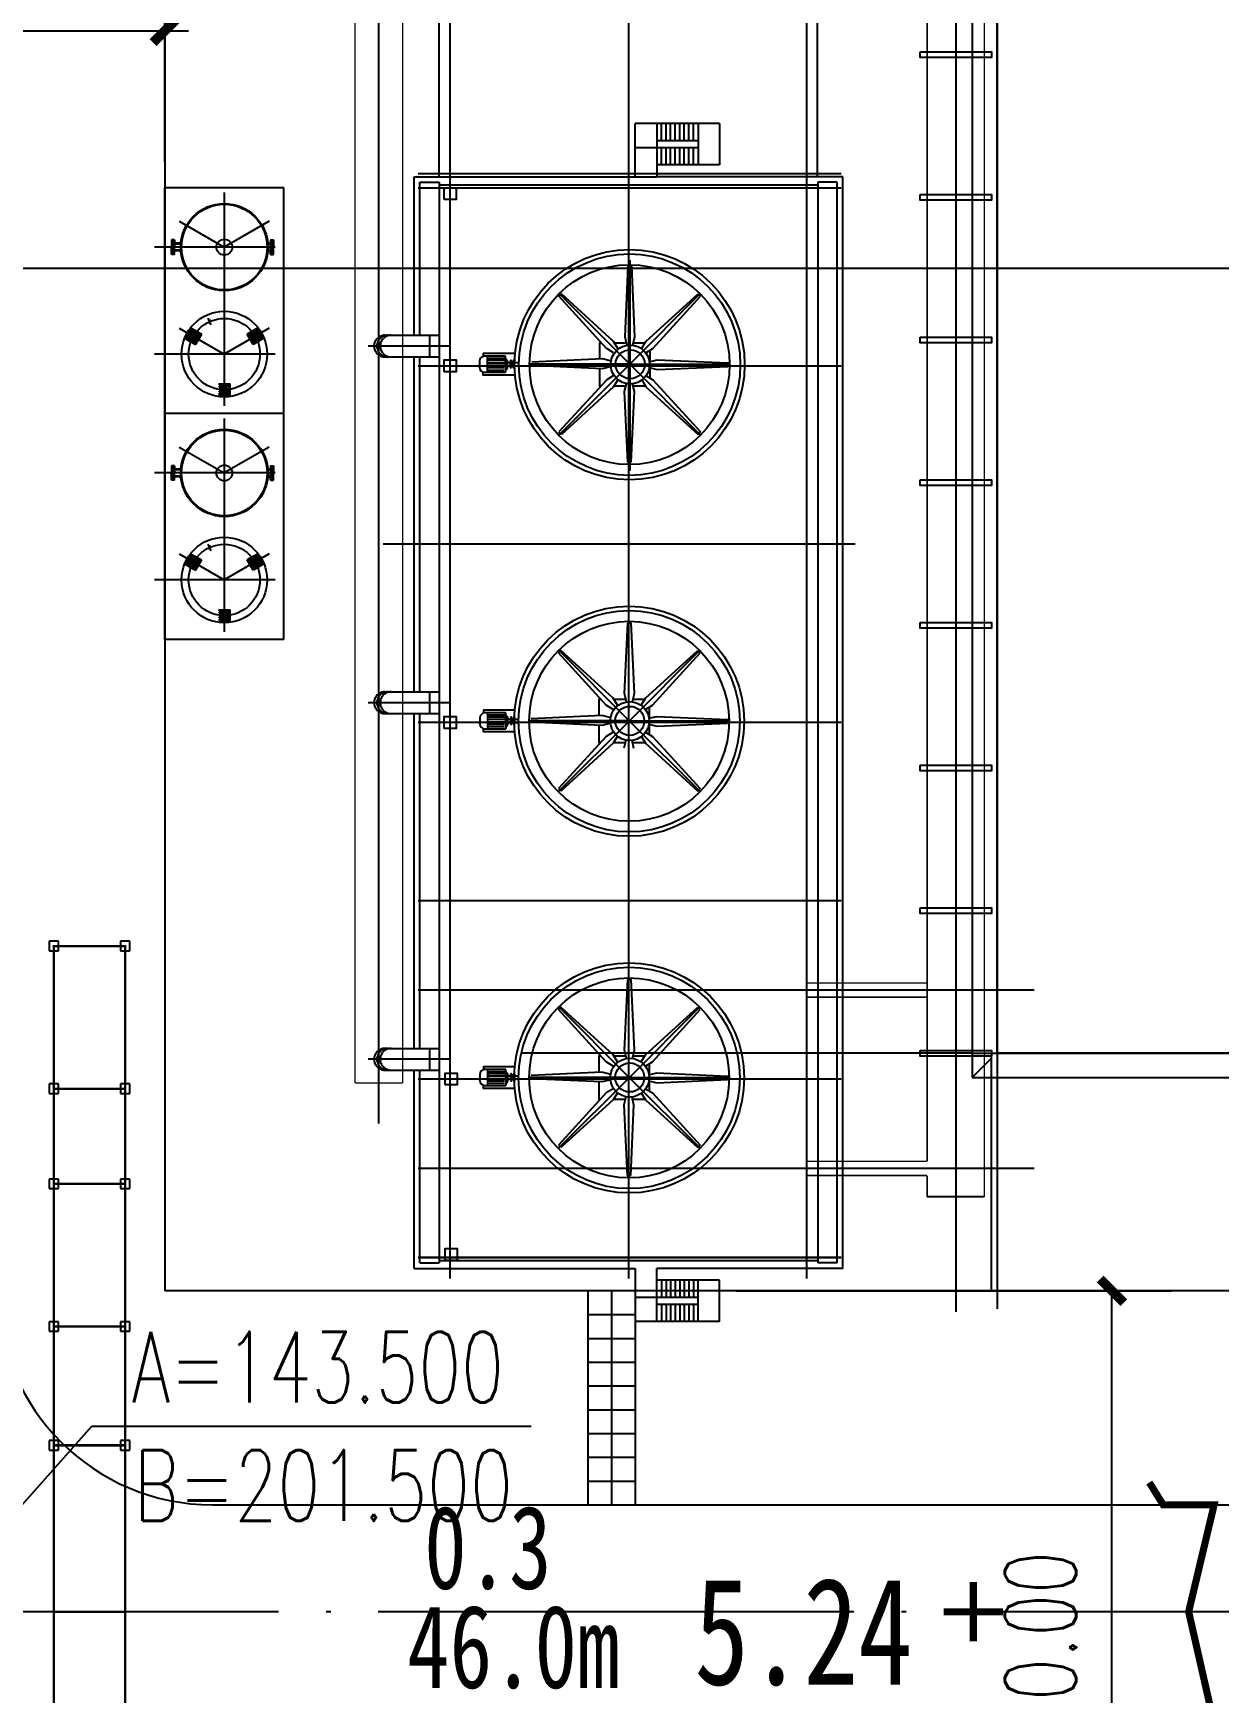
# Model space of a CAD drawing. Extents: x -170 to 1091, y -90 to 504.
# Drawn here: x 206 to 255.8, y 140.1 to 209.9 of the extents above; entities that cross this region are included whole.
import ezdxf

# ---------------------------------------------------------------- set-up
doc = ezdxf.new("R2010")
doc.units = 0
doc.header["$LTSCALE"] = 1000
for name, pattern in [('CENTER', [50.8, 31.75, -6.35, 6.35, -6.35]), ('CENTER2', [28.575, 19.05, -3.175, 3.175, -3.175]), ('DASHED2', [0.375, 0.25, -0.125]), ('DOTE', [2.42, 2, -0.2, 0.02, -0.2])]:
    doc.linetypes.add(name, pattern=pattern)
doc.layers.get('0').update_dxf_attribs({"linetype": 'CONTINUOUS'})
doc.layers.get('Defpoints').update_dxf_attribs({"linetype": 'CONTINUOUS'})
for name, color, linetype in [('12', 3, 'CONTINUOUS'), ('CENTER', 2, 'CENTER'), ('DIM', 3, 'CONTINUOUS'), ('DIM_COOR', 3, 'CONTINUOUS'), ('DIM_SYMB', 3, 'CONTINUOUS'), ('DOTE', 1, 'DOTE'), ('GROUND', 2, 'CONTINUOUS'), ('GT', 30, 'CONTINUOUS'), ('PUB_DIM', 3, 'CONTINUOUS'), ('PUB_TEXT', 7, 'CONTINUOUS'), ('road', 2, 'CONTINUOUS'), ('定位中心线', 3, 'CENTER2'), ('循环水管', 3, 'CONTINUOUS'), ('方格网', 6, 'CONTINUOUS'), ('管架', 30, 'CONTINUOUS')]:
    doc.layers.add(name, color=color, linetype=linetype)
doc.styles.add('_TCH_DIM', font='SIMPLEX', dxfattribs={"bigfont": 'GBCBIG'})
doc.styles.add('DIM_FONT', font='SIMPLEX', dxfattribs={"width": 0.7, "bigfont": 'GBCBIG'})
doc.styles.get("Standard").update_dxf_attribs({"font": '', "width": 0.75})
doc.styles.get('STANDARD').set_extended_font_data('SimSun')
doc.dimstyles.new('DIMN1', dxfattribs={"dimscale": 0.01, "dimtxt": 300, "dimasz": 100, "dimexe": 250, "dimexo": 300, "dimgap": 150, "dimtad": 1, "dimtxsty": 'DIM_FONT', "dimblk": 'ARCHTICK', "dimcen": 2.5, "dimclrt": 7, "dimazin": 2, "dimtfac": 1, "dimtdec": 0, "dimtix": 1, "dimtmove": 2, "dimatfit": 3, "dimldrblk": 'ARCHTICK'})

# ---------------------------------------------------------------- blocks, each defined once
blk = doc.blocks.new('_dimx')
blk.add_line((-150, 0), (150, 0))
at = {"const_width": 50}
blk.add_lwpolyline([(-70, -70), (70, 70)], dxfattribs=at)
blk = doc.blocks.new('A$C749D1FA9')
at = {"layer": 'DOTE'}
for p, q in [((-241626.423, 409243.239), (-241626.423, 409281.239)), ((-241781.423, 409244.239), (-241625.423, 409244.239))]:
    blk.add_line(p, q, dxfattribs=at)
at = {"layer": 'GROUND'}
for p, q in [((-241625.398, 409243.189), (-241625.398, 409281.289)), ((-241626.198, 409243.989), (-241625.398, 409243.189)), ((-241781.448, 409243.189), (-241625.398, 409243.189))]:
    blk.add_line(p, q, dxfattribs=at)
blk = doc.blocks.new('_ArchTick')
at = {"color": 0, "linetype": 'ByBlock', "const_width": 0.4}
blk.add_lwpolyline([(-0.5, -0.5), (0.5, 0.5)], dxfattribs=at)
blk = doc.blocks.new('*D49')
at = {"layer": 'Defpoints', "color": 0, "linetype": 'Continuous', "transparency": 16777216}
for p in [(211.5, 210.001), (204.5, 201.5), (211.5, 201.5)]:
    blk.add_point(p, dxfattribs=at)
at = {"layer": 'PUB_DIM', "color": 0, "linetype": 'Continuous', "lineweight": -2, "transparency": 16777216}
for p, q in [((204.5, 204.5), (204.5, 212.501)), ((211.5, 204.5), (211.5, 212.501)), ((204.5, 210.001), (203.5, 210.001)), ((204.5, 210.001), (211.5, 210.001)), ((211.5, 210.001), (212.5, 210.001))]:
    blk.add_line(p, q, dxfattribs=at)
blk.add_blockref('_ArchTick', (204.5, 210.001), dxfattribs=at)
at = {"layer": 'PUB_DIM', "color": 0, "linetype": 'Continuous', "lineweight": -2, "transparency": 16777216, "rotation": 180}
blk.add_blockref('_ArchTick', (211.5, 210.001), dxfattribs=at)
at = {"layer": 'PUB_DIM', "color": 7, "linetype": 'Continuous', "transparency": 16777216, "insert": (208, 213.001), "char_height": 3, "attachment_point": 5, "style": 'DIM_FONT'}
blk.add_mtext('\\A1;7.00', dxfattribs=at)
blk = doc.blocks.new('*D108')
at = {"layer": 'Defpoints', "color": 0, "linetype": 'Continuous', "transparency": 16777216}
for p in [(232.527, 157), (251.333, 157), (232.527, 127)]:
    blk.add_point(p, dxfattribs=at)
at = {"layer": 'PUB_DIM', "color": 0, "linetype": 'Continuous', "lineweight": -2, "transparency": 16777216}
for p, q in [((235.527, 157), (253.833, 157)), ((251.333, 127), (251.333, 157)), ((235.527, 127), (253.833, 127))]:
    blk.add_line(p, q, dxfattribs=at)
for p, rotation in [((251.333, 157), 90), ((251.333, 127), 270)]:
    blk.add_blockref('_ArchTick', p, dxfattribs=dict(at, rotation=rotation))
at = {"layer": 'PUB_DIM', "color": 7, "linetype": 'Continuous', "transparency": 16777216, "insert": (248.333, 142), "char_height": 3, "attachment_point": 5, "rotation": 90, "style": 'DIM_FONT'}
blk.add_mtext('\\A1;30.00', dxfattribs=at)

msp = doc.modelspace()

# ---------------------------------------------------------------- linework, layer by layer
at = {"linetype": 'Continuous'}
msp.add_line((211.5, 321), (211.5, 157), dxfattribs=at)
for p, q in [((246.5, 167), (246.5, 321)), ((223.04268, 203.85732), (223.04268, 224.27855)), ((238.95274, 203.85732), (238.95274, 224.14268)), ((221.99085, 203.85732), (224.25492, 203.85732)), ((221.99085, 197.19526), (221.99085, 203.85732)), ((223.04268, 203.85732), (232.19221, 203.85732)), ((239.90971, 203.85732), (232.19221, 203.85732)), ((240.00915, 203.85732), (237.74508, 203.85732)), ((240.00915, 157.94268), (240.00915, 203.85732)), ((222.21951, 203.62866), (223.04268, 203.62866)), ((222.21951, 197.19526), (222.21951, 203.62866)), ((223.04268, 203.62866), (223.04268, 158.17134)), ((223.04268, 203.52), (238.95732, 203.52)), ((238.95732, 203.62866), (238.95732, 158.17134)), ((239.78049, 203.62866), (238.95732, 203.62866)), ((239.78049, 158.17134), (239.78049, 203.62866)), ((230.8539, 197.12322), (230.98757, 200.09742)), ((230.98757, 200.09742), (231.06898, 200.09742)), ((231.13321, 200.09742), (231.05181, 200.09742)), ((231.26689, 197.12322), (231.13321, 200.09742)), ((228.07118, 198.83021), (228.12874, 198.88777)), ((230.07973, 196.63262), (228.07118, 198.83021)), ((228.17416, 198.93319), (228.1166, 198.87563)), ((230.37175, 196.92464), (228.17416, 198.93319)), ((231.73187, 196.92464), (233.92946, 198.93319)), ((232.02389, 196.63262), (234.03244, 198.83021)), ((233.92946, 198.93319), (233.98702, 198.87563)), ((234.03244, 198.83021), (233.97488, 198.88777)), ((222.6311, 197.19526), (222.6311, 196.28063)), ((222.6311, 197.19526), (223.04268, 197.19526)), ((230.55053, 196.6315), (230.37292, 196.92464)), ((230.93559, 196.79035), (230.8539, 197.12322)), ((231.18519, 196.79035), (231.26689, 197.12322)), ((231.55426, 196.6315), (231.73187, 196.92464)), ((221.99085, 182.19526), (221.99085, 196.28063)), ((222.21951, 182.19526), (222.21951, 196.28063)), ((222.6311, 196.28063), (223.04268, 196.28063)), ((225.81992, 196.30738), (224.93867, 196.30738)), ((225.0528, 196.30738), (225.0185, 196.30738)), ((225.0528, 196.30738), (225.0528, 195.63852)), ((225.81992, 196.30738), (225.0528, 196.30738)), ((225.81992, 196.21271), (225.81992, 196.30738)), ((225.81992, 195.9644), (225.81992, 196.21271)), ((225.86539, 196.18942), (225.81992, 196.18942)), ((225.86539, 195.9644), (225.86539, 196.18942)), ((229.90156, 196.19664), (226.92737, 196.06297)), ((230.23444, 196.11495), (229.90156, 196.19664)), ((230.37404, 196.455), (230.0809, 196.63262)), ((231.73075, 196.455), (232.02389, 196.63262)), ((231.86918, 196.08061), (232.20205, 196.16231)), ((232.20205, 196.16231), (235.17625, 196.02863)), ((224.73288, 196.10159), (224.73288, 195.9644)), ((224.73288, 195.84431), (224.73288, 195.9644)), ((224.92682, 195.63886), (225.81992, 195.63886)), ((225.81992, 195.9644), (225.81992, 195.73937)), ((225.86539, 195.73937), (225.81992, 195.73937)), ((225.81992, 195.73937), (225.81992, 195.63886)), ((225.91366, 196.13589), (225.86539, 196.13589)), ((225.86539, 195.9644), (225.86539, 195.73937)), ((225.86539, 195.9644), (225.86539, 195.9644)), ((225.91366, 195.7929), (225.86539, 195.7929)), ((225.91366, 195.7929), (225.91366, 196.13589)), ((226.02342, 196.03299), (225.91366, 196.03299)), ((226.02342, 195.8958), (225.91366, 195.8958)), ((226.02342, 196.11423), (226.02342, 195.83984)), ((226.0783, 196.11423), (226.0783, 195.83984)), ((226.10574, 196.11423), (226.10574, 195.83984)), ((226.13317, 196.11423), (226.13317, 195.83984)), ((226.18805, 196.11423), (226.18805, 195.83984)), ((226.38776, 196.03299), (226.18805, 196.03299)), ((226.3875, 195.8958), (226.18805, 195.8958)), ((229.90156, 195.78365), (226.92737, 195.91733)), ((230.23444, 195.86535), (229.90156, 195.78365)), ((230.37404, 195.49984), (230.0809, 195.32223)), ((231.72958, 195.49984), (232.02272, 195.32223)), ((231.86918, 195.83101), (232.20205, 195.74932)), ((232.20205, 195.74932), (235.17625, 195.88299)), ((235.17625, 196.06297), (235.17625, 195.98156)), ((235.17625, 196.02863), (235.17625, 195.94723)), ((235.17625, 195.91733), (235.17625, 195.99873)), ((235.17625, 195.88299), (235.17625, 195.9644)), ((230.0809, 195.32223), (228.07235, 193.12464)), ((230.37292, 195.0302), (228.17533, 193.02165)), ((230.55053, 195.32335), (230.37292, 195.0302)), ((230.90126, 195.15561), (230.81956, 194.82273)), ((230.81956, 194.82273), (230.95324, 191.84854)), ((231.23255, 194.82273), (231.09888, 191.84854)), ((231.15086, 195.15561), (231.23255, 194.82273)), ((231.55309, 195.32335), (231.7307, 195.0302)), ((231.7307, 195.0302), (233.92829, 193.02165)), ((232.02272, 195.32223), (234.03127, 193.12464)), ((228.07235, 193.12464), (228.12991, 193.06707)), ((228.17533, 193.02165), (228.11777, 193.07921)), ((233.92829, 193.02165), (233.98585, 193.07921)), ((234.03127, 193.12464), (233.97371, 193.06707)), ((230.95324, 191.84854), (231.03464, 191.84854)), ((231.09888, 191.84854), (231.01747, 191.84854)), ((223.04268, 189.20558), (223.04268, 158.4)), ((230.83673, 182.12322), (230.97041, 185.09742)), ((230.97041, 185.09742), (231.05181, 185.09742)), ((231.11605, 185.09742), (231.03464, 185.09742)), ((231.24972, 182.12322), (231.11605, 185.09742)), ((228.05401, 183.83021), (228.11157, 183.88777)), ((230.06256, 181.63261), (228.05401, 183.83021)), ((228.15699, 183.93319), (228.09943, 183.87563)), ((230.35459, 181.92464), (228.15699, 183.93319)), ((231.7147, 181.92464), (233.91229, 183.93319)), ((232.00673, 181.63261), (234.01528, 183.83021)), ((233.91229, 183.93319), (233.96985, 183.87563)), ((234.01528, 183.83021), (233.95771, 183.88777)), ((222.6311, 182.19526), (222.6311, 181.28063)), ((222.6311, 182.19526), (223.04268, 182.19526)), ((230.35687, 181.455), (230.06373, 181.63261)), ((230.53337, 181.6315), (230.35576, 181.92464)), ((230.91843, 181.79035), (230.83673, 182.12322)), ((231.16802, 181.79035), (231.24972, 182.12322)), ((231.53709, 181.6315), (231.7147, 181.92464)), ((231.71358, 181.455), (232.00673, 181.63261)), ((221.99085, 167.19526), (221.99085, 181.28063)), ((222.21951, 167.19526), (222.21951, 181.28063)), ((222.6311, 181.28063), (223.04268, 181.28063)), ((224.75005, 181.10159), (224.75005, 180.9644)), ((224.75005, 180.84431), (224.75005, 180.9644)), ((225.83709, 181.30738), (224.95584, 181.30738)), ((225.06997, 181.30738), (225.03567, 181.30738)), ((225.06997, 181.30738), (225.06997, 180.63852)), ((225.83709, 181.30738), (225.06997, 181.30738)), ((225.83709, 181.21271), (225.83709, 181.30738)), ((225.83709, 180.9644), (225.83709, 181.21271)), ((225.88256, 181.18942), (225.83709, 181.18942)), ((225.83709, 180.9644), (225.83709, 180.73937)), ((225.88256, 180.9644), (225.88256, 181.18942)), ((225.93083, 181.13589), (225.88256, 181.13589)), ((225.88256, 180.9644), (225.88256, 180.9644)), ((225.88256, 180.9644), (225.88256, 180.73937)), ((225.93083, 180.7929), (225.93083, 181.13589)), ((226.04059, 181.03299), (225.93083, 181.03299)), ((226.04059, 180.8958), (225.93083, 180.8958)), ((226.04059, 181.11423), (226.04059, 180.83984)), ((226.09546, 181.11423), (226.09546, 180.83984)), ((226.1229, 181.11423), (226.1229, 180.83984)), ((226.15034, 181.11423), (226.15034, 180.83984)), ((226.20522, 181.11423), (226.20522, 180.83984)), ((226.40493, 181.03299), (226.20522, 181.03299)), ((226.40467, 180.8958), (226.20522, 180.8958)), ((229.8844, 181.19664), (226.9102, 181.06297)), ((229.8844, 180.78365), (226.9102, 180.91733)), ((230.21727, 181.11495), (229.8844, 181.19664)), ((230.21727, 180.86535), (229.8844, 180.78365)), ((231.85201, 181.08061), (232.18489, 181.16231)), ((231.85201, 180.83101), (232.18489, 180.74932)), ((232.18489, 181.16231), (235.15908, 181.02863)), ((232.18489, 180.74932), (235.15908, 180.88299)), ((235.15908, 181.06297), (235.15908, 180.98156)), ((235.15908, 181.02863), (235.15908, 180.94723)), ((235.15908, 180.91733), (235.15908, 180.99873)), ((235.15908, 180.88299), (235.15908, 180.9644)), ((224.94399, 180.63886), (225.83709, 180.63886)), ((225.88256, 180.73937), (225.83709, 180.73937)), ((225.83709, 180.73937), (225.83709, 180.63886)), ((225.93083, 180.7929), (225.88256, 180.7929)), ((230.06373, 180.32223), (228.05518, 178.12464)), ((230.35687, 180.49984), (230.06373, 180.32223)), ((230.53337, 180.32335), (230.35576, 180.0302)), ((230.88409, 180.15561), (230.8024, 179.82273)), ((231.13369, 180.15561), (231.21539, 179.82273)), ((231.53592, 180.32335), (231.71353, 180.0302)), ((231.71241, 180.49984), (232.00556, 180.32223)), ((232.00556, 180.32223), (234.01411, 178.12464)), ((230.35576, 180.0302), (228.15816, 178.02165)), ((231.71353, 180.0302), (233.91112, 178.02165)), ((228.05518, 178.12464), (228.11274, 178.06707)), ((228.15816, 178.02165), (228.1006, 178.07921)), ((233.91112, 178.02165), (233.96868, 178.07921)), ((234.01411, 178.12464), (233.95654, 178.06707)), ((230.83673, 167.12322), (230.97041, 170.09742)), ((230.97041, 170.09742), (231.05181, 170.09742)), ((231.11605, 170.09742), (231.03464, 170.09742)), ((231.24972, 167.12322), (231.11605, 170.09742)), ((228.05401, 168.83021), (228.11157, 168.88777)), ((230.06256, 166.63261), (228.05401, 168.83021)), ((228.15699, 168.93319), (228.09943, 168.87563)), ((230.35459, 166.92464), (228.15699, 168.93319)), ((231.7147, 166.92464), (233.91229, 168.93319)), ((232.00673, 166.63261), (234.01528, 168.83021)), ((233.91229, 168.93319), (233.96985, 168.87563)), ((234.01528, 168.83021), (233.95771, 168.88777)), ((222.6311, 167.19526), (222.6311, 166.28063)), ((222.6311, 167.19526), (223.04268, 167.19526)), ((230.53337, 166.6315), (230.35576, 166.92464)), ((230.91843, 166.79035), (230.83673, 167.12322)), ((231.16802, 166.79035), (231.24972, 167.12322)), ((231.53709, 166.6315), (231.7147, 166.92464)), ((246.26, 157), (246.26, 166.99)), ((282.5, 167), (246.5, 167)), ((221.99085, 157.94268), (221.99085, 166.28063)), ((222.21951, 158.17134), (222.21951, 166.28063)), ((222.6311, 166.28063), (223.04268, 166.28063)), ((225.83709, 166.30738), (224.95584, 166.30738)), ((225.06997, 166.30738), (225.03567, 166.30738)), ((225.06997, 166.30738), (225.06997, 165.63852)), ((225.83709, 166.30738), (225.06997, 166.30738)), ((225.83709, 166.21271), (225.83709, 166.30738)), ((225.83709, 165.9644), (225.83709, 166.21271)), ((225.88256, 166.18942), (225.83709, 166.18942)), ((225.88256, 165.9644), (225.88256, 166.18942)), ((229.8844, 166.19664), (226.9102, 166.06297)), ((230.21727, 166.11495), (229.8844, 166.19664)), ((230.35687, 166.455), (230.06373, 166.63261)), ((231.71358, 166.455), (232.00673, 166.63261)), ((231.85201, 166.08061), (232.18489, 166.16231)), ((232.18489, 166.16231), (235.15908, 166.02863)), ((224.75005, 166.10159), (224.75005, 165.9644)), ((224.75005, 165.84431), (224.75005, 165.9644)), ((224.94399, 165.63886), (225.83709, 165.63886)), ((225.83709, 165.9644), (225.83709, 165.73937)), ((225.88256, 165.73937), (225.83709, 165.73937)), ((225.83709, 165.73937), (225.83709, 165.63886)), ((225.93083, 166.13589), (225.88256, 166.13589)), ((225.88256, 165.9644), (225.88256, 165.9644)), ((225.88256, 165.9644), (225.88256, 165.73937)), ((225.93083, 165.7929), (225.88256, 165.7929)), ((225.93083, 165.7929), (225.93083, 166.13589)), ((226.04059, 166.03299), (225.93083, 166.03299)), ((226.04059, 165.8958), (225.93083, 165.8958)), ((226.04059, 166.11423), (226.04059, 165.83984)), ((226.09546, 166.11423), (226.09546, 165.83984)), ((226.1229, 166.11423), (226.1229, 165.83984)), ((226.15034, 166.11423), (226.15034, 165.83984)), ((226.20522, 166.11423), (226.20522, 165.83984)), ((226.40493, 166.03299), (226.20522, 166.03299)), ((226.40467, 165.8958), (226.20522, 165.8958)), ((229.8844, 165.78365), (226.9102, 165.91733)), ((230.21727, 165.86535), (229.8844, 165.78365)), ((230.35687, 165.49984), (230.06373, 165.32223)), ((231.71241, 165.49984), (232.00556, 165.32223)), ((231.85201, 165.83101), (232.18489, 165.74932)), ((232.18489, 165.74932), (235.15908, 165.88299)), ((235.15908, 166.06297), (235.15908, 165.98156)), ((235.15908, 166.02863), (235.15908, 165.94723)), ((235.15908, 165.91733), (235.15908, 165.99873)), ((235.15908, 165.88299), (235.15908, 165.9644)), ((230.06373, 165.32223), (228.05518, 163.12464)), ((230.35576, 165.0302), (228.15816, 163.02165)), ((230.53337, 165.32335), (230.35576, 165.0302)), ((230.88409, 165.15561), (230.8024, 164.82273)), ((230.8024, 164.82273), (230.93607, 161.84854)), ((231.21539, 164.82273), (231.08171, 161.84854)), ((231.13369, 165.15561), (231.21539, 164.82273)), ((231.53592, 165.32335), (231.71353, 165.0302)), ((231.71353, 165.0302), (233.91112, 163.02165)), ((232.00556, 165.32223), (234.01411, 163.12464)), ((228.05518, 163.12464), (228.11274, 163.06707)), ((228.15816, 163.02165), (228.1006, 163.07921)), ((233.91112, 163.02165), (233.96868, 163.07921)), ((234.01411, 163.12464), (233.95654, 163.06707)), ((230.93607, 161.84854), (231.01747, 161.84854)), ((231.08171, 161.84854), (231.00031, 161.84854)), ((221.99085, 157.94268), (224.25492, 157.94268)), ((222.21951, 158.17134), (223.04268, 158.17134)), ((223.04268, 158.28039), (238.95732, 158.28039)), ((223.04268, 158.28), (238.95732, 158.28)), ((223.04268, 157.94268), (231.28603, 157.94268)), ((239.90971, 157.94268), (232.19221, 157.94268)), ((240.00915, 157.94268), (237.74508, 157.94268)), ((239.78049, 158.17134), (238.95732, 158.17134)), ((282.74, 157), (211.5, 157)), ((282.74, 157), (246.26, 157))]:
    msp.add_line(p, q)
at = {"linetype": 'DASHED2'}
for p, q in [((220.7561, 197.19526), (222.6311, 197.19526)), ((220.7561, 196.28063), (222.6311, 196.28063)), ((220.7561, 182.19526), (222.6311, 182.19526)), ((220.7561, 181.28063), (222.6311, 181.28063)), ((220.7561, 167.19526), (222.6311, 167.19526)), ((220.7561, 166.28063), (222.6311, 166.28063))]:
    msp.add_line(p, q, dxfattribs=at)
at = {"flags": 128}
for points in [[(223.25, 202.9), (223.25, 203.4), (223.75, 203.4), (223.75, 202.9)], [(223.25, 195.65716), (223.25, 196.15716), (223.75, 196.15716), (223.75, 195.65716)], [(223.25, 180.65716), (223.25, 181.15716), (223.75, 181.15716), (223.75, 180.65716)], [(223.29323, 165.65716), (223.29323, 166.15716), (223.79323, 166.15716), (223.79323, 165.65716)], [(223.29323, 158.28), (223.29323, 158.78), (223.79323, 158.78), (223.79323, 158.28)]]:
    msp.add_lwpolyline(points, close=True, dxfattribs=at)
for points in [[(229.78849, 196.19156), (229.78849, 196.87903), (229.85451, 196.87903)], [(230.40056, 196.87903), (230.91383, 196.87903)], [(231.20696, 196.87903), (231.70423, 196.87903)], [(231.89215, 196.55279), (231.89215, 196.08625)], [(229.83186, 195.04976), (229.78849, 195.04976), (229.78849, 195.78873)], [(231.89215, 195.82538), (231.89215, 195.40134)], [(230.87528, 195.04976), (230.38478, 195.04976)], [(231.71884, 195.04976), (231.17684, 195.04976)], [(229.77132, 181.19156), (229.77132, 181.87903), (229.83734, 181.87903)], [(230.38339, 181.87903), (230.89666, 181.87903)], [(231.18979, 181.87903), (231.68706, 181.87903)], [(231.87498, 181.55279), (231.87498, 181.08625)], [(231.87498, 180.82538), (231.87498, 180.40134)], [(229.8147, 180.04976), (229.77132, 180.04976), (229.77132, 180.78873)], [(230.85811, 180.04976), (230.36761, 180.04976)], [(231.70168, 180.04976), (231.15967, 180.04976)], [(229.77132, 166.19156), (229.77132, 166.87903), (229.83734, 166.87903)], [(230.38339, 166.87903), (230.89666, 166.87903)], [(231.18979, 166.87903), (231.68706, 166.87903)], [(231.87498, 166.55279), (231.87498, 166.08625)], [(229.8147, 165.04976), (229.77132, 165.04976), (229.77132, 165.78873)], [(231.87498, 165.82538), (231.87498, 165.40134)], [(230.85811, 165.04976), (230.36761, 165.04976)], [(231.70168, 165.04976), (231.15967, 165.04976)]]:
    msp.add_lwpolyline(points)
for points in [[(226.22667, 196.42171), (224.8891, 196.42171), (224.8891, 196.30738)], [(226.22504, 195.50708), (224.8891, 195.50708), (224.8891, 195.62141)], [(226.24384, 181.42171), (224.90627, 181.42171), (224.90627, 181.30738)], [(226.24221, 180.50708), (224.90627, 180.50708), (224.90627, 180.62141)], [(226.24384, 166.42171), (224.90627, 166.42171), (224.90627, 166.30738)], [(226.24221, 165.50708), (224.90627, 165.50708), (224.90627, 165.62141)]]:
    msp.add_lwpolyline(points, dxfattribs=at)
at = {"ltscale": 50, "const_width": 0.1, "elevation": 0}
msp.add_lwpolyline([(206.83, 131), (206.83, 171.5), (209.83, 171.5), (209.83, 131)], dxfattribs=at)
at = {"ltscale": 50, "const_width": 0.1}
for points in [[(206.83, 165.5), (209.83, 165.5)], [(206.83, 161.5), (209.83, 161.5)], [(206.83, 155.5), (209.83, 155.5)], [(206.83, 150.5), (209.83, 150.5)], [(206.83, 143.5), (209.83, 143.5)]]:
    msp.add_lwpolyline(points, dxfattribs=at)
at = {"linetype": 'Continuous', "const_width": 0.3, "flags": 128}
for points in [[(252.90281, 148.93709), (253.48713, 148), (255.62967, 148), (254.5584, 143.5), (255.58097, 139), (253.58452, 139), (252.9515, 137.95606)], [(245.5, 144.74591), (245.5, 142.25409)], [(244.25409, 143.5), (246.74591, 143.5)]]:
    msp.add_lwpolyline(points, dxfattribs=at)
for centre, radius in [((231.04323, 195.95581), 4.83903), ((231.04323, 195.95581), 4.65611), ((231.04323, 195.95581), 4.20503), ((231.02606, 180.95581), 4.83903), ((231.02606, 180.95581), 4.65611), ((231.02606, 180.95581), 4.20503), ((231.02606, 165.95581), 4.83903), ((231.02606, 165.95581), 4.65611), ((231.02606, 165.95581), 4.20503)]:
    msp.add_circle(centre, radius)
at = {"linetype": 'Continuous'}
for centre, radius in [((231.06898, 195.9644), 0.81836), ((231.06898, 195.97298), 0.61037), ((231.05181, 180.9644), 0.81836), ((231.05181, 180.97298), 0.61037), ((231.05181, 165.9644), 0.81836), ((231.05181, 165.97298), 0.61037)]:
    msp.add_circle(centre, radius, dxfattribs=at)
at = {"linetype": 'DASHED2'}
for centre in [(220.7561, 196.73794), (220.87513, 196.73794), (221.01179, 196.73794), (220.7561, 181.73794), (220.87513, 181.73794), (221.01179, 181.73794), (220.7561, 166.73794), (220.87513, 166.73794), (221.01179, 166.73794)]:
    msp.add_arc(centre, 0.45732, 90, 270, dxfattribs=at)
for centre, radius, start, end in [((224.93867, 196.10159), 0.20579, 90, 180), ((224.93867, 195.84431), 0.20579, 180, 266.6991531), ((226.05086, 196.09321), 0.03456, 37.4493703, 142.5506297), ((226.05086, 195.86086), 0.03456, 217.4493703, 322.5506297), ((226.16061, 196.09321), 0.03456, 37.4493703, 142.5506297), ((226.16061, 195.86086), 0.03456, 217.4493703, 322.5506297), ((224.95584, 181.10159), 0.20579, 90, 180), ((224.95584, 180.84431), 0.20579, 180, 266.6991531), ((226.06803, 181.09321), 0.03456, 37.4493703, 142.5506297), ((226.06803, 180.86086), 0.03456, 217.4493703, 322.5506297), ((226.17778, 181.09321), 0.03456, 37.4493703, 142.5506297), ((226.17778, 180.86086), 0.03456, 217.4493703, 322.5506297), ((224.95584, 166.10159), 0.20579, 90, 180), ((224.95584, 165.84431), 0.20579, 180, 266.6991531), ((226.06803, 166.09321), 0.03456, 37.4493703, 142.5506297), ((226.06803, 165.86086), 0.03456, 217.4493703, 322.5506297), ((226.17778, 166.09321), 0.03456, 37.4493703, 142.5506297), ((226.17778, 165.86086), 0.03456, 217.4493703, 322.5506297)]:
    msp.add_arc(centre, radius, start, end)
at = {"layer": '12'}
for p, q in [((211.5, 193.9), (211.5, 203.4)), ((216.5, 203.4), (211.5, 203.4)), ((216.5, 193.9), (216.5, 203.4)), ((211.7766, 201.20538), (211.7766, 200.9)), ((211.8383, 201.20538), (211.7766, 201.20538)), ((211.9, 201.20538), (211.8383, 201.20538)), ((211.8383, 201.20538), (211.8383, 200.9)), ((211.9, 201.20538), (211.9, 200.9)), ((212.20278, 201.06178), (211.9, 201.06178)), ((215.79272, 201.06178), (215.94468, 201.06178)), ((215.94468, 201.20538), (215.94468, 200.9)), ((215.94468, 201.20538), (216.00638, 201.20538)), ((216.00638, 201.20538), (216.00638, 200.9)), ((216.00638, 201.20538), (216.06808, 201.20538)), ((216.06808, 201.20538), (216.06808, 200.9)), ((211.7766, 200.59462), (211.7766, 200.9)), ((211.8383, 200.59462), (211.7766, 200.59462)), ((211.8383, 200.59462), (211.8383, 200.9)), ((211.9, 200.59462), (211.8383, 200.59462)), ((212.20278, 201.02907), (211.9, 201.02907)), ((211.9, 200.59462), (211.9, 200.9)), ((212.20278, 200.77093), (211.9, 200.77093)), ((212.20278, 200.73822), (211.9, 200.73822)), ((215.79272, 200.73822), (215.94468, 200.73822)), ((215.79537, 201.02907), (215.94468, 201.02907)), ((215.79537, 200.77093), (215.94468, 200.77093)), ((215.94468, 200.59462), (215.94468, 200.9)), ((215.94468, 200.59462), (216.06808, 200.59462)), ((216.00638, 200.59462), (216.00638, 200.9)), ((216.06808, 200.59462), (216.06808, 200.9)), ((212.60946, 197.49151), (212.35946, 197.05849)), ((213.04247, 197.24151), (212.35946, 197.05849)), ((212.35946, 197.05849), (212.79247, 196.80849)), ((212.9568, 197.29096), (212.40891, 197.14416)), ((212.99301, 197.15584), (212.44512, 197.00904)), ((212.87114, 197.34042), (212.45837, 197.22982)), ((212.78548, 197.38988), (212.50783, 197.31549)), ((212.94355, 197.07018), (212.53078, 196.95958)), ((212.69981, 197.43934), (212.55729, 197.40115)), ((212.60946, 197.49151), (213.04247, 197.24151)), ((212.89409, 196.98451), (212.61645, 196.91012)), ((212.84464, 196.89885), (212.70211, 196.86066)), ((213.04247, 197.24151), (212.79247, 196.80849)), ((215.39054, 197.49151), (214.95753, 197.24151)), ((215.20753, 196.80849), (214.95753, 197.24151)), ((215.0097, 197.15115), (215.04789, 197.29367)), ((215.05916, 197.06549), (215.13355, 197.34313)), ((215.10862, 196.97982), (215.21922, 197.39259)), ((215.15807, 196.89416), (215.30488, 197.44205)), ((215.20753, 196.80849), (215.39054, 197.49151)), ((215.64054, 197.05849), (215.20753, 196.80849)), ((215.2932, 196.85795), (215.44, 197.40584)), ((215.37886, 196.90741), (215.48946, 197.32018)), ((215.64054, 197.05849), (215.39054, 197.49151)), ((215.46452, 196.95687), (215.53892, 197.23451)), ((215.55019, 197.00633), (215.58838, 197.14885)), ((213.75, 195.15), (214.25, 195.15)), ((213.75, 195.15), (214.25, 194.65)), ((213.75, 195.05108), (214.15108, 194.65)), ((213.75, 194.95217), (214.05217, 194.65)), ((213.75, 194.85325), (213.95325, 194.65)), ((213.84892, 195.15), (214.25, 194.74892)), ((213.94783, 195.15), (214.25, 194.84783)), ((214.04675, 195.15), (214.25, 194.94675)), ((214.14566, 195.15), (214.25, 195.04566)), ((214.25, 194.65), (214.25, 195.15)), ((213.75, 194.75433), (213.85433, 194.65)), ((213.75, 194.65), (214.25, 194.65)), ((211.5, 184.4), (211.5, 193.9)), ((216.5, 193.9), (211.5, 193.9)), ((216.5, 193.9), (211.5, 193.9)), ((216.5, 184.4), (216.5, 193.9)), ((211.7766, 191.70538), (211.7766, 191.4)), ((211.8383, 191.70538), (211.7766, 191.70538)), ((211.7766, 191.09462), (211.7766, 191.4)), ((211.9, 191.70538), (211.8383, 191.70538)), ((211.8383, 191.70538), (211.8383, 191.4)), ((211.8383, 191.09462), (211.8383, 191.4)), ((211.9, 191.70538), (211.9, 191.4)), ((212.20278, 191.56178), (211.9, 191.56178)), ((212.20278, 191.52907), (211.9, 191.52907)), ((211.9, 191.09462), (211.9, 191.4)), ((215.79272, 191.56178), (215.94468, 191.56178)), ((215.79537, 191.52907), (215.94468, 191.52907)), ((215.94468, 191.70538), (215.94468, 191.4)), ((215.94468, 191.70538), (216.00638, 191.70538)), ((215.94468, 191.09462), (215.94468, 191.4)), ((216.00638, 191.70538), (216.00638, 191.4)), ((216.00638, 191.70538), (216.06808, 191.70538)), ((216.00638, 191.09462), (216.00638, 191.4)), ((216.06808, 191.70538), (216.06808, 191.4)), ((216.06808, 191.09462), (216.06808, 191.4)), ((211.8383, 191.09462), (211.7766, 191.09462)), ((211.9, 191.09462), (211.8383, 191.09462)), ((212.20278, 191.27093), (211.9, 191.27093)), ((212.20278, 191.23822), (211.9, 191.23822)), ((215.79272, 191.23822), (215.94468, 191.23822)), ((215.79537, 191.27093), (215.94468, 191.27093)), ((215.94468, 191.09462), (216.06808, 191.09462)), ((212.60946, 187.99151), (212.35946, 187.55849)), ((212.9568, 187.79096), (212.40891, 187.64416)), ((212.87114, 187.84042), (212.45837, 187.72982)), ((212.78548, 187.88988), (212.50783, 187.81549)), ((212.69981, 187.93934), (212.55729, 187.90115)), ((212.60946, 187.99151), (213.04247, 187.74151)), ((215.39054, 187.99151), (214.95753, 187.74151)), ((215.0097, 187.65115), (215.04789, 187.79367)), ((215.05916, 187.56549), (215.13355, 187.84313)), ((215.10862, 187.47982), (215.21922, 187.89259)), ((215.15807, 187.39416), (215.30488, 187.94205)), ((215.20753, 187.30849), (215.39054, 187.99151)), ((215.2932, 187.35795), (215.44, 187.90584)), ((215.37886, 187.40741), (215.48946, 187.82018)), ((215.64054, 187.55849), (215.39054, 187.99151)), ((213.04247, 187.74151), (212.35946, 187.55849)), ((212.35946, 187.55849), (212.79247, 187.30849)), ((212.99301, 187.65584), (212.44512, 187.50904)), ((212.94355, 187.57018), (212.53078, 187.45958)), ((212.89409, 187.48451), (212.61645, 187.41012)), ((212.84464, 187.39885), (212.70211, 187.36066)), ((213.04247, 187.74151), (212.79247, 187.30849)), ((215.20753, 187.30849), (214.95753, 187.74151)), ((215.64054, 187.55849), (215.20753, 187.30849)), ((215.46452, 187.45687), (215.53892, 187.73451)), ((215.55019, 187.50633), (215.58838, 187.64885)), ((213.75, 185.65), (214.25, 185.65)), ((213.75, 185.65), (214.25, 185.15)), ((213.75, 185.55108), (214.15108, 185.15)), ((213.75, 185.45217), (214.05217, 185.15)), ((213.75, 185.35325), (213.95325, 185.15)), ((213.75, 185.25433), (213.85433, 185.15)), ((213.75, 185.15), (214.25, 185.15)), ((213.84892, 185.65), (214.25, 185.24892)), ((213.94783, 185.65), (214.25, 185.34783)), ((214.04675, 185.65), (214.25, 185.44675)), ((214.14566, 185.65), (214.25, 185.54566)), ((214.25, 185.15), (214.25, 185.65)), ((216.5, 184.4), (211.5, 184.4))]:
    msp.add_line(p, q, dxfattribs=at)
for centre, radius in [((214, 200.9), 1.83578), ((214, 200.9), 1.8), ((214, 200.9), 0.33134), ((214, 196.4), 1.8), ((214, 196.4), 1.5), ((214, 191.4), 1.83578), ((214, 191.4), 1.8), ((214, 191.4), 0.33134), ((214, 186.9), 1.8), ((214, 186.9), 1.5)]:
    msp.add_circle(centre, radius, dxfattribs=at)
at = {"layer": 'CENTER'}
for p, q in [((223.5, 157.5225), (223.5, 270.79253)), ((231, 270.79253), (231, 157.5225)), ((238.5, 157.5225), (238.5, 270.79253)), ((222.14782, 204), (239.93863, 204)), ((222.14782, 203.4), (239.93863, 203.4)), ((231.05181, 200.35049), (231.05181, 191.53142)), ((231.05181, 191.49047), (231.05181, 200.30953)), ((231.05122, 195.97742), (228.08392, 198.94473)), ((231.05239, 195.97742), (234.0197, 198.94473)), ((222.14782, 195.9), (239.93863, 195.9)), ((222.15641, 195.9), (239.94721, 195.9)), ((231.05181, 195.97298), (226.8554, 195.97298)), ((231.05239, 195.97742), (228.08509, 193.01012)), ((231.05122, 195.97742), (234.01853, 193.01012)), ((231.05181, 195.97298), (235.24822, 195.97298)), ((240.53314, 188.4), (220.67822, 188.4)), ((231.03406, 180.97742), (228.06675, 183.94473)), ((231.03523, 180.97742), (234.00253, 183.94473)), ((239.93863, 180.9), (222.14782, 180.9)), ((231.03464, 180.97298), (226.83824, 180.97298)), ((231.03523, 180.97742), (228.06792, 178.01012)), ((231.03406, 180.97742), (234.00136, 178.01012)), ((231.03464, 180.97298), (235.23105, 180.97298)), ((239.93863, 173.4), (222.14782, 173.4)), ((239.93863, 169.65), (222.14782, 169.65)), ((231.03406, 165.97742), (228.06675, 168.94473)), ((231.03523, 165.97742), (234.00253, 168.94473)), ((239.93863, 165.9), (222.14782, 165.9)), ((231.03464, 165.97298), (226.83824, 165.97298)), ((231.03523, 165.97742), (228.06792, 163.01012)), ((231.03406, 165.97742), (234.00136, 163.01012)), ((231.03464, 165.97298), (235.23105, 165.97298)), ((239.93863, 158.4), (222.14782, 158.4)), ((222.14782, 158.4), (239.93863, 158.4))]:
    msp.add_line(p, q, dxfattribs=at)
at = {"layer": 'CENTER', "ltscale": 0.5}
for p, q in [((223.5, 196.73794), (220.04321, 196.73794)), ((223.5, 181.73794), (220.04321, 181.73794)), ((223.5, 166.73794), (220.04321, 166.73794))]:
    msp.add_line(p, q, dxfattribs=at)
at = {"layer": 'Defpoints', "color": 0, "linetype": 'ByBlock'}
for p in [(213.38578, 197.76848), (213.38578, 188.26848)]:
    msp.add_point(p, dxfattribs=at)
at = {"layer": 'DIM'}
for p, q in [((225.7674, 196.2102), (225.09816, 196.2102)), ((225.7674, 196.12788), (225.09816, 196.12788)), ((225.7674, 196.02499), (225.09816, 196.02499)), ((225.7674, 195.92209), (225.09816, 195.92209)), ((225.7674, 195.81919), (225.09816, 195.81919)), ((225.7674, 195.7163), (225.09816, 195.7163)), ((225.78457, 181.2102), (225.11533, 181.2102)), ((225.78457, 181.12788), (225.11533, 181.12788)), ((225.78457, 181.02499), (225.11533, 181.02499)), ((225.78457, 180.92209), (225.11533, 180.92209)), ((225.78457, 180.81919), (225.11533, 180.81919)), ((225.78457, 180.7163), (225.11533, 180.7163)), ((225.78457, 166.2102), (225.11533, 166.2102)), ((225.78457, 166.12788), (225.11533, 166.12788)), ((225.78457, 166.02499), (225.11533, 166.02499)), ((225.78457, 165.92209), (225.11533, 165.92209)), ((225.78457, 165.81919), (225.11533, 165.81919)), ((225.78457, 165.7163), (225.11533, 165.7163))]:
    msp.add_line(p, q, dxfattribs=at)
at = {"layer": 'DIM', "ltscale": 0.6}
for points in [[(233.873, 205.72372, 0, 0.06731, 0), (233.57038, 205.72372, 0, 0, 0), (232.2392, 205.72372, 0, 0, 0)], [(232.2427, 204.72454, 0, 0.06731, 0), (232.54532, 204.72454, 0, 0, 0), (233.8765, 204.72454, 0, 0, 0)], [(232.2427, 157.07546, 0, 0.06731, 0), (232.54532, 157.07546, 0, 0, 0), (233.8765, 157.07546, 0, 0, 0)], [(233.873, 156.07627, 0, 0.06731, 0), (233.57038, 156.07627, 0, 0, 0), (232.2392, 156.07627, 0, 0, 0)]]:
    msp.add_lwpolyline(points, format="xyseb", dxfattribs=at)
at = {"layer": 'DIM_COOR', "color": 3, "linetype": 'Continuous'}
for p, q in [((201.5, 143.5), (208.42268, 151.30033)), ((208.42268, 151.30033), (226.90268, 151.30033))]:
    msp.add_line(p, q, dxfattribs=at)
at = {"layer": 'DIM_SYMB', "linetype": 'Continuous'}
for points in [[(208.62337, 201.23708, 0, 0, 0), (207.00408, 197.56696, 0.4, 0, 0), (206.39858, 196.1946, 0, 0, 0)], [(208.62337, 174.44617, 0, 0, 0), (207.00408, 178.11628, 0.4, 0, 0), (206.39858, 179.48864, 0, 0, 0)], [(237.49246, 154.54347, 0, 0, 0), (234.68411, 151.66157, 0.4, 0, 0), (233.63725, 150.58729, 0, 0, 0)], [(230.53854, 143.5, 0, 0, 0), (219.47207, 143.5, 0.8, 0, 0), (216.47207, 143.5, 0, 0, 0)]]:
    msp.add_lwpolyline(points, format="xyseb", dxfattribs=at)
at = {"layer": 'DOTE'}
for p, q in [((246.5, 318), (246.5, 156.24)), ((244.76, 298.83978), (244.76, 156.11)), ((220.5, 164.03159), (220.5, 295.76102)), ((214, 203.19294), (214, 194.2212)), ((212.1077, 201.99252), (214, 200.9)), ((215.8923, 201.99252), (214, 200.9)), ((216.14456, 200.9), (211.06853, 200.9)), ((212.1077, 197.49252), (214, 196.4)), ((215.8923, 197.49252), (214, 196.4)), ((216.14456, 196.4), (211.06853, 196.4)), ((214, 193.69294), (214, 184.7212)), ((212.1077, 192.49252), (214, 191.4)), ((215.8923, 192.49252), (214, 191.4)), ((216.14456, 191.4), (211.06853, 191.4)), ((212.1077, 187.99252), (214, 186.9)), ((215.8923, 187.99252), (214, 186.9)), ((216.14456, 186.9), (211.06853, 186.9)), ((248.05714, 169.65), (222.14782, 169.65)), ((245.5, 167), (226.53072, 167)), ((245.5, 167), (283.5, 167)), ((245.5, 167), (283.5, 167)), ((248.05714, 162.15), (222.14782, 162.15))]:
    msp.add_line(p, q, dxfattribs=at)
at = {"layer": 'DOTE', "ltscale": 0.01}
msp.add_line((530.8769, 143.5), (-2.5, 143.5), dxfattribs=at)
at = {"layer": 'GT', "ltscale": 0.6}
for p, q in [((231.28603, 203.85732), (231.28603, 206.09288)), ((234.82979, 206.09288), (231.28603, 206.09288)), ((232.19221, 206.09288), (232.19221, 203.85732)), ((232.38455, 205.36881), (232.38455, 206.09288)), ((232.57689, 205.36881), (232.57689, 206.09288)), ((232.76922, 205.36881), (232.76922, 206.09288)), ((232.96156, 205.36881), (232.96156, 206.09288)), ((233.1539, 205.36881), (233.1539, 206.09288)), ((233.34624, 205.36881), (233.34624, 206.09288)), ((233.53857, 205.36881), (233.53857, 206.09288)), ((233.73091, 205.36881), (233.73091, 206.09288)), ((233.92325, 206.09288), (233.92325, 204.35419)), ((234.82979, 206.09288), (234.82979, 204.35419)), ((233.92325, 205.36881), (232.19221, 205.36881)), ((233.92325, 205.07825), (231.28603, 205.07825)), ((232.38455, 204.35419), (232.38455, 205.07825)), ((232.57689, 204.35419), (232.57689, 205.07825)), ((232.76922, 204.35419), (232.76922, 205.07825)), ((232.96156, 204.35419), (232.96156, 205.07825)), ((233.1539, 204.35419), (233.1539, 205.07825)), ((233.34624, 204.35419), (233.34624, 205.07825)), ((233.53857, 204.35419), (233.53857, 205.07825)), ((233.73091, 204.35419), (233.73091, 205.07825)), ((234.82979, 204.35419), (232.19221, 204.35419)), ((231.28603, 157.94268), (231.28603, 155.70712)), ((232.19221, 155.70712), (232.19221, 157.94268)), ((234.82979, 157.44581), (232.19221, 157.44581)), ((232.38455, 157.44581), (232.38455, 156.72175)), ((232.57689, 157.44581), (232.57689, 156.72175)), ((232.76922, 157.44581), (232.76922, 156.72175)), ((232.96156, 157.44581), (232.96156, 156.72175)), ((233.1539, 157.44581), (233.1539, 156.72175)), ((233.34624, 157.44581), (233.34624, 156.72175)), ((233.53857, 157.44581), (233.53857, 156.72175)), ((233.73091, 157.44581), (233.73091, 156.72175)), ((233.92325, 155.70712), (233.92325, 157.44581)), ((234.82979, 155.70712), (234.82979, 157.44581)), ((233.92325, 156.72175), (231.28603, 156.72175)), ((233.92325, 156.43119), (232.19221, 156.43119)), ((232.38455, 156.43119), (232.38455, 155.70712)), ((232.57689, 156.43119), (232.57689, 155.70712)), ((232.76922, 156.43119), (232.76922, 155.70712)), ((232.96156, 156.43119), (232.96156, 155.70712)), ((233.1539, 156.43119), (233.1539, 155.70712)), ((233.34624, 156.43119), (233.34624, 155.70712)), ((233.53857, 156.43119), (233.53857, 155.70712)), ((233.73091, 156.43119), (233.73091, 155.70712)), ((234.82979, 155.70712), (231.28603, 155.70712))]:
    msp.add_line(p, q, dxfattribs=at)
at = {"layer": 'road', "linetype": 'Continuous'}
for p, q in [((229.28603, 157), (229.28603, 148)), ((230.28603, 157), (230.28603, 148)), ((229.28603, 156), (231.28603, 156)), ((231.28603, 155.70712), (231.28603, 148)), ((229.28603, 155), (231.28603, 155)), ((229.28603, 154), (231.28603, 154)), ((229.28603, 153), (231.28603, 153)), ((229.28603, 152), (231.28603, 152)), ((229.28603, 151), (231.28603, 151)), ((229.28603, 150), (231.28603, 150)), ((229.28603, 149), (231.28603, 149)), ((213.5, 148), (281.5, 148))]:
    msp.add_line(p, q, dxfattribs=at)
msp.add_arc((213.5, 157), 9, 180, 270, dxfattribs=at)
at = {"layer": '定位中心线'}
for points in [[(206.63001, 171.7), (206.63001, 171.3), (207.03001, 171.3), (207.03001, 171.7)], [(209.63001, 171.7), (209.63001, 171.3), (210.03001, 171.3), (210.03001, 171.7)]]:
    msp.add_lwpolyline(points, close=True, dxfattribs=at)
at = {"layer": '定位中心线', "elevation": 0}
for points in [[(206.63001, 165.7), (206.63001, 165.3), (207.03001, 165.3), (207.03001, 165.7)], [(209.63001, 165.7), (209.63001, 165.3), (210.03001, 165.3), (210.03001, 165.7)], [(206.63001, 161.7), (206.63001, 161.3), (207.03001, 161.3), (207.03001, 161.7)], [(209.63001, 161.7), (209.63001, 161.3), (210.03001, 161.3), (210.03001, 161.7)], [(206.63001, 155.7), (206.63001, 155.3), (207.03001, 155.3), (207.03001, 155.7)], [(209.63001, 155.7), (209.63001, 155.3), (210.03001, 155.3), (210.03001, 155.7)], [(206.63001, 150.7), (206.63001, 150.3), (207.03001, 150.3), (207.03001, 150.7)], [(209.63001, 150.7), (209.63001, 150.3), (210.03001, 150.3), (210.03001, 150.7)]]:
    msp.add_lwpolyline(points, close=True, dxfattribs=at)
at = {"layer": '循环水管'}
msp.add_line((245.96, 160.95), (243.56, 160.95), dxfattribs=at)
at = {"layer": '循环水管', "const_width": 0.06}
for points in [[(243.56, 162.45), (243.56, 297.65)], [(245.96, 160.95), (245.96, 297.65)], [(219.5, 165.73794), (219.5, 292.86206)], [(221.5, 165.73794), (221.5, 292.86206)], [(238.5, 169.95), (243.56, 169.95)], [(238.5, 169.35), (243.56, 169.35)], [(221.5, 165.73794), (219.5, 165.73794)], [(238.5, 162.45), (243.56, 162.45)], [(238.5, 161.85), (243.56, 161.85)], [(243.56, 160.95), (243.56, 161.85)], [(243.56, 160.95), (245.96, 160.95)]]:
    msp.add_lwpolyline(points, dxfattribs=at)
at = {"layer": '方格网', "color": 6, "linetype": 'Continuous'}
msp.add_line((850.549, 200), (-76.88164, 200), dxfattribs=at)
at = {"layer": '管架'}
for points in [[(243.26, 209.12), (246.26, 209.12), (246.26, 208.88), (243.26, 208.88)], [(243.26, 203.11), (246.26, 203.11), (246.26, 202.87), (243.26, 202.87)], [(243.26, 197.11), (246.26, 197.11), (246.26, 196.87), (243.26, 196.87)], [(243.26, 191.11), (246.26, 191.11), (246.26, 190.87), (243.26, 190.87)], [(243.26, 185.11), (246.26, 185.11), (246.26, 184.87), (243.26, 184.87)], [(243.26, 179.11), (246.26, 179.11), (246.26, 178.87), (243.26, 178.87)], [(243.26, 173.11), (246.26, 173.11), (246.26, 172.87), (243.26, 172.87)], [(243.26, 167.11), (246.26, 167.11), (246.26, 166.87), (243.26, 166.87)]]:
    msp.add_lwpolyline(points, close=True, dxfattribs=at)

# ---------------------------------------------------------------- block references
at = {"linetype": 'Continuous', "rotation": 270}
msp.add_blockref('A$C749D1FA9', (-408997.73914, -241459.42334), dxfattribs=at)
at = {"color": 0, "linetype": 'ByBlock', "xscale": -0.0010000000399634, "yscale": 0.0009999999892898, "zscale": 0.001, "rotation": 294.1721108376528}
for p in [(213.38578, 197.76848), (213.38578, 188.26848)]:
    msp.add_blockref('_dimx', p, dxfattribs=at)

# ---------------------------------------------------------------- texts
at = {"layer": 'PUB_TEXT', "linetype": 'Continuous', "style": '_TCH_DIM', "width": 0.705882}
for s, p in [('A=143.500', (210.10268, 152.30133)), ('B=201.500', (210.20268, 147.32433))]:
    msp.add_text(s, height=2.975, dxfattribs=at).set_placement(p)
at = {"layer": 'PUB_TEXT', "linetype": 'Continuous', "width": 0.75}
for s, height, p in [('0.3', 3.5, (222.40717, 144.46305)), ('5.24', 4.5, (233.7691, 140.43098)), ('46.0m', 3.5, (221.69083, 140.29068))]:
    msp.add_text(s, height=height, dxfattribs=at).set_placement(p)

# ---------------------------------------------------------------- dimensions: what is measured, and where the dimension line sits
at = {"layer": 'PUB_DIM', "linetype": 'Continuous'}
for p1, p2, distance, picture, middle in [((204.5, 201.5), (211.5, 201.5), 8.50126, '*D49', (208, 213.00126)), ((232.52722, 127), (232.52722, 157), -18.80556, '*D108', (248.33278, 142))]:
    dim = msp.add_aligned_dim(p1=p1, p2=p2, distance=distance, dimstyle='DIMN1', dxfattribs=at)
    dim.commit()
    dim.dimension.update_dxf_attribs({"geometry": picture, "text_midpoint": middle})

doc.saveas('drawing.dxf')
